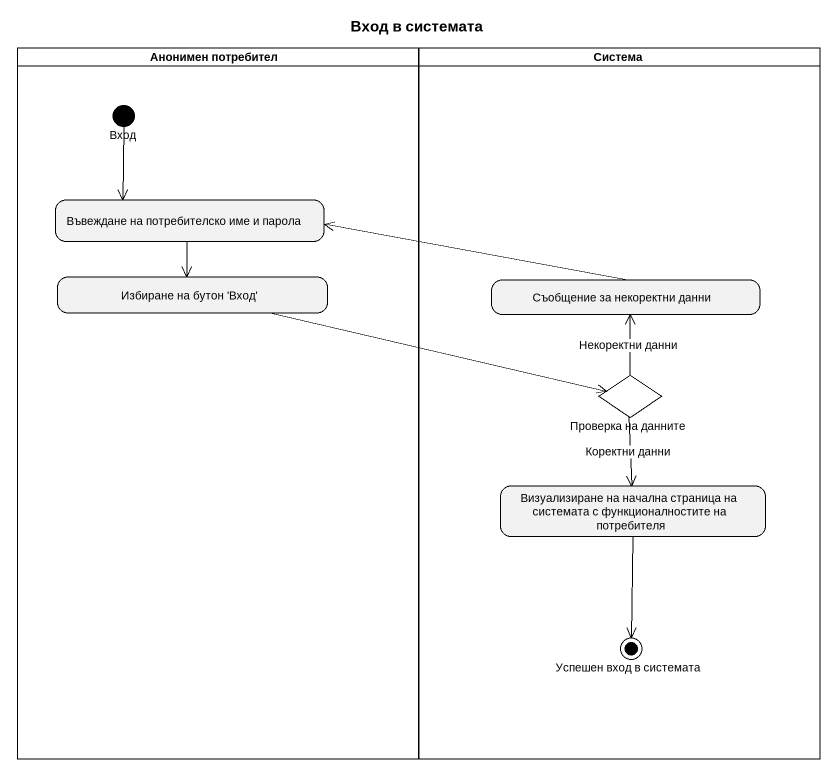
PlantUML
@startuml
title Вход в системата
hide empty description
state "Анонимен потребител" as Анонимен_потребител <<partition>> {
  state Вход <<start>>
  state "Въвеждане на потребителско име и парола" as Въвеждане_на_потребителско
  state "Избиране на бутон 'Вход'" as Избиране_на_бутон_Вход
}
state Система <<partition>> {
  state "Съобщение за некоректни данни" as Съобщение_за_некоректни
  state "Проверка на данните" as Проверка_на_данните <<choice>>
  state "Визуализиране на начална страница на системата с функционалностите на потребителя" as Визуализиране_на_начална
  state "Успешен вход в системата" as Успешен_вход_в_системата <<end>>
}
Вход --> Въвеждане_на_потребителско
Въвеждане_на_потребителско --> Избиране_на_бутон_Вход
Избиране_на_бутон_Вход -right-> Проверка_на_данните
Съобщение_за_некоректни -left-> Въвеждане_на_потребителско
Проверка_на_данните -up-> Съобщение_за_некоректни : Некоректни данни
Проверка_на_данните --> Визуализиране_на_начална : Коректни данни
Визуализиране_на_начална --> Успешен_вход_в_системата
@enduml
